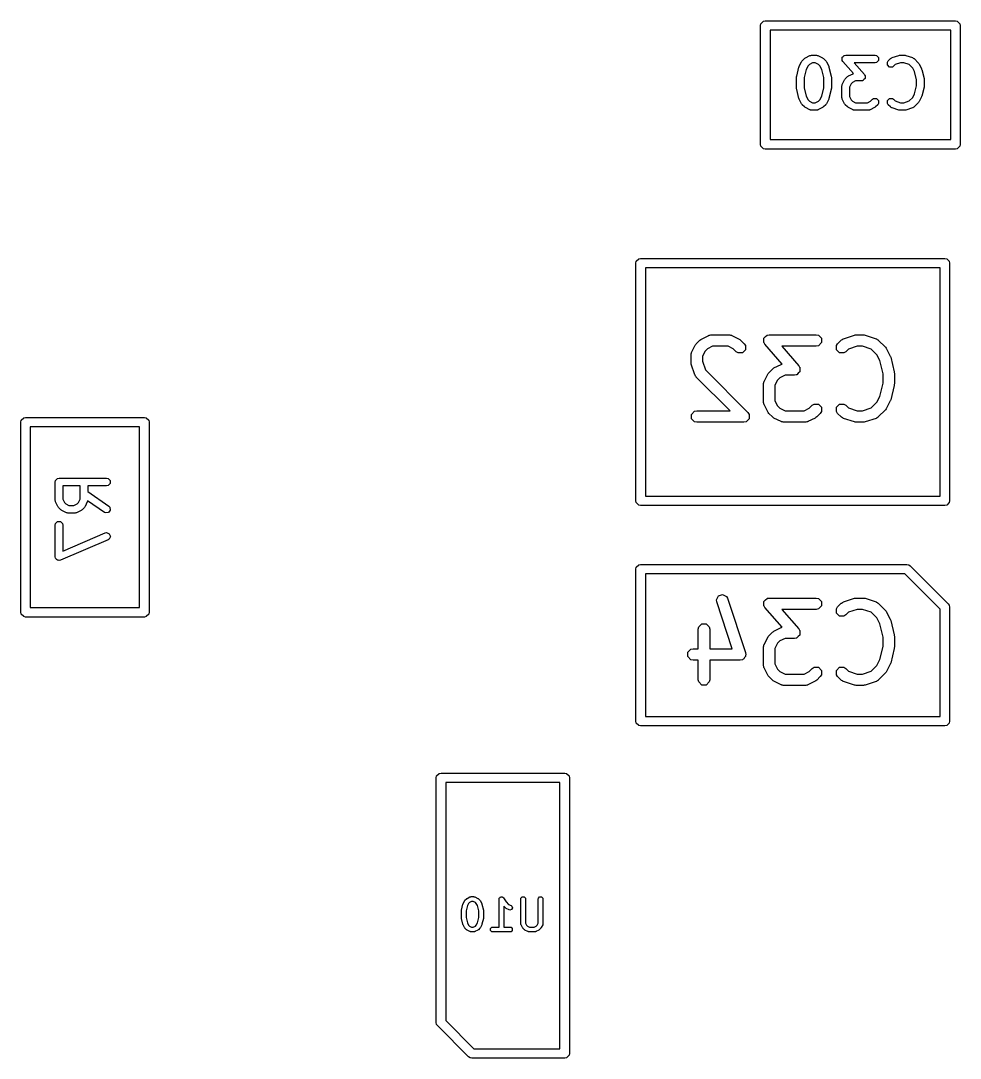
# Model space of a CAD drawing. Header units: inches. Extents: x -0.1 to 2.99, y 0.2 to 2.25.
# Drawn here: x 1.5834 to 1.9723, y 0.7289 to 1.1586 of the extents above; entities that cross this region are included whole.
import ezdxf

# ---------------------------------------------------------------- set-up
doc = ezdxf.new("R2010")
doc.units = ezdxf.units.IN
doc.header["$MEASUREMENT"] = 0
doc.layers.add('BLACK', color=250, linetype='CONTINUOUS')

msp = doc.modelspace()

# ---------------------------------------------------------------- linework, layer by layer
at = {"layer": 'BLACK', "linetype": 'CONTINUOUS'}
for p, q in [((1.88966, 1.15661), (1.88981, 1.15736)), ((1.88966, 1.10739), (1.88966, 1.15661)), ((1.88981, 1.15736), (1.89088, 1.15842)), ((1.89088, 1.15842), (1.89163, 1.15857)), ((1.89163, 1.15857), (1.97037, 1.15857)), ((1.97037, 1.15857), (1.97112, 1.15842)), ((1.97112, 1.15842), (1.97219, 1.15736)), ((1.97219, 1.15736), (1.97234, 1.15661)), ((1.97234, 1.15661), (1.97234, 1.10739)), ((1.8936, 1.15464), (1.8936, 1.10936)), ((1.9684, 1.15464), (1.8936, 1.15464)), ((1.9684, 1.10936), (1.9684, 1.15464)), ((1.90692, 1.14198), (1.90786, 1.14292)), ((1.90786, 1.14292), (1.90807, 1.14306)), ((1.90807, 1.14306), (1.90827, 1.14321)), ((1.90827, 1.14321), (1.91014, 1.14415)), ((1.91014, 1.14415), (1.91022, 1.14417)), ((1.91022, 1.14417), (1.91024, 1.1442)), ((1.91024, 1.1442), (1.91049, 1.14425)), ((1.91049, 1.14425), (1.91073, 1.14431)), ((1.91073, 1.14431), (1.91077, 1.1443)), ((1.91077, 1.1443), (1.91085, 1.14432)), ((1.91085, 1.14432), (1.91272, 1.14432)), ((1.91272, 1.14432), (1.9128, 1.1443)), ((1.9128, 1.1443), (1.91283, 1.14431)), ((1.91283, 1.14431), (1.91308, 1.14425)), ((1.91308, 1.14425), (1.91332, 1.1442)), ((1.91332, 1.1442), (1.91335, 1.14417)), ((1.91335, 1.14417), (1.91343, 1.14415)), ((1.91343, 1.14415), (1.9153, 1.14321)), ((1.9153, 1.14321), (1.9155, 1.14306)), ((1.9155, 1.14306), (1.91571, 1.14292)), ((1.91571, 1.14292), (1.91665, 1.14198)), ((1.92345, 1.14334), (1.92349, 1.14338)), ((1.92345, 1.14279), (1.92345, 1.14334)), ((1.92349, 1.14338), (1.9235, 1.14344)), ((1.9235, 1.14344), (1.92391, 1.14381)), ((1.92391, 1.14381), (1.9243, 1.1442)), ((1.9243, 1.1442), (1.92438, 1.14421)), ((1.92438, 1.14421), (1.9244, 1.14423)), ((1.9244, 1.14423), (1.92447, 1.14423)), ((1.92447, 1.14423), (1.92491, 1.14432)), ((1.92491, 1.14432), (1.93709, 1.14432)), ((1.93709, 1.14432), (1.9377, 1.1442)), ((1.9377, 1.1442), (1.93855, 1.14334)), ((1.93855, 1.14334), (1.93855, 1.14214)), ((1.94254, 1.14198), (1.94348, 1.14292)), ((1.94348, 1.14292), (1.94354, 1.14296)), ((1.94354, 1.14296), (1.94356, 1.14299)), ((1.94356, 1.14299), (1.94378, 1.14312)), ((1.94378, 1.14312), (1.94399, 1.14326)), ((1.94399, 1.14326), (1.94403, 1.14326)), ((1.94403, 1.14326), (1.94409, 1.1433)), ((1.94409, 1.1433), (1.94691, 1.14424)), ((1.94691, 1.14424), (1.94716, 1.14427)), ((1.94716, 1.14427), (1.9474, 1.14432)), ((1.9474, 1.14432), (1.94928, 1.14432)), ((1.94928, 1.14432), (1.94953, 1.14427)), ((1.94953, 1.14427), (1.94978, 1.14424)), ((1.94978, 1.14424), (1.95259, 1.1433)), ((1.95259, 1.1433), (1.95266, 1.14326)), ((1.95266, 1.14326), (1.95269, 1.14326)), ((1.95269, 1.14326), (1.9529, 1.14312)), ((1.9529, 1.14312), (1.95312, 1.14299)), ((1.95312, 1.14299), (1.95314, 1.14296)), ((1.95314, 1.14296), (1.9532, 1.14292)), ((1.9532, 1.14292), (1.95508, 1.14104)), ((1.90463, 1.13563), (1.90557, 1.13937)), ((1.90557, 1.13937), (1.90564, 1.13953)), ((1.90564, 1.13953), (1.90569, 1.1397)), ((1.90569, 1.1397), (1.90663, 1.14157)), ((1.90663, 1.14157), (1.90678, 1.14177)), ((1.90678, 1.14177), (1.90692, 1.14198)), ((1.90933, 1.13993), (1.90858, 1.13844)), ((1.9099, 1.14051), (1.90933, 1.13993)), ((1.91122, 1.14117), (1.9099, 1.14051)), ((1.91235, 1.14117), (1.91122, 1.14117)), ((1.91366, 1.14051), (1.91235, 1.14117)), ((1.91424, 1.13993), (1.91366, 1.14051)), ((1.91498, 1.13844), (1.91424, 1.13993)), ((1.91665, 1.14198), (1.91679, 1.14177)), ((1.91679, 1.14177), (1.91694, 1.14157)), ((1.91694, 1.14157), (1.91788, 1.1397)), ((1.91788, 1.1397), (1.91792, 1.13953)), ((1.91792, 1.13953), (1.918, 1.13937)), ((1.918, 1.13937), (1.91894, 1.13563)), ((1.92342, 1.14224), (1.92345, 1.14279)), ((1.92345, 1.14217), (1.92342, 1.14224)), ((1.92345, 1.14214), (1.92345, 1.14217)), ((1.9235, 1.14209), (1.92345, 1.14214)), ((1.92372, 1.14171), (1.9235, 1.14209)), ((1.9281, 1.13671), (1.92372, 1.14171)), ((1.93709, 1.14117), (1.92838, 1.14117)), ((1.92838, 1.14117), (1.93265, 1.13628)), ((1.9377, 1.14129), (1.93709, 1.14117)), ((1.93855, 1.14214), (1.9377, 1.14129)), ((1.9422, 1.14147), (1.94254, 1.14198)), ((1.9422, 1.14026), (1.9422, 1.14147)), ((1.94305, 1.13941), (1.9422, 1.14026)), ((1.94426, 1.13941), (1.94305, 1.13941)), ((1.94477, 1.13975), (1.94426, 1.13941)), ((1.94544, 1.14043), (1.94477, 1.13975)), ((1.94766, 1.14117), (1.94544, 1.14043)), ((1.94902, 1.14117), (1.94766, 1.14117)), ((1.95124, 1.14043), (1.94902, 1.14117)), ((1.95267, 1.139), (1.95124, 1.14043)), ((1.95342, 1.13751), (1.95267, 1.139)), ((1.95508, 1.14104), (1.95522, 1.14083)), ((1.95522, 1.14083), (1.95537, 1.14063)), ((1.95537, 1.14063), (1.95631, 1.13876)), ((1.95631, 1.13876), (1.95636, 1.13859)), ((1.95636, 1.13859), (1.95643, 1.13844)), ((1.90458, 1.13524), (1.90462, 1.13543)), ((1.90458, 1.13056), (1.90458, 1.13524)), ((1.90462, 1.13543), (1.90463, 1.13563)), ((1.90858, 1.13844), (1.90773, 1.13505)), ((1.90773, 1.13505), (1.90773, 1.13075)), ((1.91583, 1.13505), (1.91498, 1.13844)), ((1.91583, 1.13075), (1.91583, 1.13505)), ((1.91894, 1.13563), (1.91895, 1.13543)), ((1.91895, 1.13543), (1.91898, 1.13524)), ((1.91898, 1.13524), (1.91898, 1.13056)), ((1.92444, 1.13407), (1.92459, 1.13427)), ((1.92459, 1.13427), (1.92473, 1.13448)), ((1.92473, 1.13448), (1.92567, 1.13542)), ((1.92567, 1.13542), (1.92588, 1.13556)), ((1.92588, 1.13556), (1.92608, 1.13571)), ((1.92608, 1.13571), (1.92795, 1.13665)), ((1.92795, 1.13665), (1.92803, 1.13667)), ((1.92803, 1.13667), (1.92805, 1.1367)), ((1.92805, 1.1367), (1.9281, 1.13671)), ((1.93288, 1.13454), (1.93246, 1.13418)), ((1.93265, 1.13628), (1.93288, 1.13589)), ((1.93288, 1.13589), (1.93292, 1.13585)), ((1.93292, 1.13464), (1.93288, 1.1346)), ((1.93288, 1.1346), (1.93288, 1.13454)), ((1.93292, 1.13585), (1.93292, 1.13581)), ((1.93292, 1.13581), (1.93296, 1.13575)), ((1.93296, 1.13575), (1.93292, 1.13519)), ((1.93292, 1.13519), (1.93292, 1.13464)), ((1.95427, 1.13411), (1.95342, 1.13751)), ((1.95643, 1.13844), (1.95737, 1.13469)), ((1.95737, 1.13469), (1.95738, 1.13449)), ((1.95738, 1.13449), (1.95742, 1.13431)), ((1.95742, 1.13431), (1.95742, 1.13149)), ((1.90462, 1.13037), (1.90458, 1.13056)), ((1.90463, 1.13017), (1.90462, 1.13037)), ((1.90557, 1.12642), (1.90463, 1.13017)), ((1.90773, 1.13075), (1.90858, 1.12736)), ((1.91498, 1.12736), (1.91583, 1.13075)), ((1.91894, 1.13017), (1.918, 1.12642)), ((1.91895, 1.13037), (1.91894, 1.13017)), ((1.91898, 1.13056), (1.91895, 1.13037)), ((1.92333, 1.13149), (1.92335, 1.13157)), ((1.92333, 1.12681), (1.92333, 1.13149)), ((1.92334, 1.13161), (1.9234, 1.13185)), ((1.92335, 1.13157), (1.92334, 1.13161)), ((1.9234, 1.13185), (1.92345, 1.1321)), ((1.92345, 1.1321), (1.92348, 1.13212)), ((1.92348, 1.13212), (1.9235, 1.1322)), ((1.9235, 1.1322), (1.92444, 1.13407)), ((1.92714, 1.13244), (1.92648, 1.13112)), ((1.92648, 1.13112), (1.92648, 1.12718)), ((1.92771, 1.13301), (1.92714, 1.13244)), ((1.92903, 1.13367), (1.92771, 1.13301)), ((1.93147, 1.13367), (1.92903, 1.13367)), ((1.93191, 1.13376), (1.93147, 1.13367)), ((1.93197, 1.13375), (1.93191, 1.13376)), ((1.932, 1.13377), (1.93197, 1.13375)), ((1.93207, 1.13379), (1.932, 1.13377)), ((1.93246, 1.13418), (1.93207, 1.13379)), ((1.95342, 1.12829), (1.95427, 1.13169)), ((1.95427, 1.13169), (1.95427, 1.13411)), ((1.95737, 1.13111), (1.95643, 1.12736)), ((1.95738, 1.1313), (1.95737, 1.13111)), ((1.95742, 1.13149), (1.95738, 1.1313)), ((1.90564, 1.12627), (1.90557, 1.12642)), ((1.90569, 1.1261), (1.90564, 1.12627)), ((1.90663, 1.12423), (1.90569, 1.1261)), ((1.90858, 1.12736), (1.90933, 1.12586)), ((1.90933, 1.12586), (1.9099, 1.12529)), ((1.91366, 1.12529), (1.91424, 1.12586)), ((1.91424, 1.12586), (1.91498, 1.12736)), ((1.91788, 1.1261), (1.91694, 1.12423)), ((1.91792, 1.12627), (1.91788, 1.1261)), ((1.918, 1.12642), (1.91792, 1.12627)), ((1.92335, 1.12673), (1.92333, 1.12681)), ((1.92334, 1.1267), (1.92335, 1.12673)), ((1.9234, 1.12645), (1.92334, 1.1267)), ((1.92345, 1.1262), (1.9234, 1.12645)), ((1.92348, 1.12618), (1.92345, 1.1262)), ((1.9235, 1.1261), (1.92348, 1.12618)), ((1.92444, 1.12423), (1.9235, 1.1261)), ((1.92648, 1.12718), (1.92714, 1.12586)), ((1.92714, 1.12586), (1.92771, 1.12529)), ((1.93522, 1.12529), (1.93598, 1.12605)), ((1.93598, 1.12605), (1.93649, 1.12639)), ((1.93649, 1.12639), (1.9377, 1.12639)), ((1.9377, 1.12639), (1.93855, 1.12553)), ((1.9422, 1.12553), (1.94305, 1.12639)), ((1.94305, 1.12639), (1.94426, 1.12639)), ((1.94426, 1.12639), (1.94477, 1.12605)), ((1.94477, 1.12605), (1.94544, 1.12537)), ((1.95124, 1.12537), (1.95267, 1.1268)), ((1.95267, 1.1268), (1.95342, 1.12829)), ((1.95631, 1.12704), (1.95537, 1.12516)), ((1.95636, 1.12721), (1.95631, 1.12704)), ((1.95643, 1.12736), (1.95636, 1.12721)), ((1.90678, 1.12403), (1.90663, 1.12423)), ((1.90692, 1.12382), (1.90678, 1.12403)), ((1.90786, 1.12288), (1.90692, 1.12382)), ((1.90807, 1.12274), (1.90786, 1.12288)), ((1.90827, 1.12259), (1.90807, 1.12274)), ((1.91014, 1.12165), (1.90827, 1.12259)), ((1.9099, 1.12529), (1.91122, 1.12463)), ((1.91022, 1.12163), (1.91014, 1.12165)), ((1.91024, 1.1216), (1.91022, 1.12163)), ((1.91049, 1.12155), (1.91024, 1.1216)), ((1.91073, 1.12149), (1.91049, 1.12155)), ((1.91077, 1.1215), (1.91073, 1.12149)), ((1.91085, 1.12148), (1.91077, 1.1215)), ((1.91272, 1.12148), (1.91085, 1.12148)), ((1.91122, 1.12463), (1.91235, 1.12463)), ((1.91235, 1.12463), (1.91366, 1.12529)), ((1.9128, 1.1215), (1.91272, 1.12148)), ((1.91283, 1.12149), (1.9128, 1.1215)), ((1.91308, 1.12155), (1.91283, 1.12149)), ((1.91332, 1.1216), (1.91308, 1.12155)), ((1.91335, 1.12163), (1.91332, 1.1216)), ((1.91343, 1.12165), (1.91335, 1.12163)), ((1.9153, 1.12259), (1.91343, 1.12165)), ((1.9155, 1.12274), (1.9153, 1.12259)), ((1.91571, 1.12288), (1.9155, 1.12274)), ((1.91665, 1.12382), (1.91571, 1.12288)), ((1.91679, 1.12403), (1.91665, 1.12382)), ((1.91694, 1.12423), (1.91679, 1.12403)), ((1.92459, 1.12403), (1.92444, 1.12423)), ((1.92473, 1.12382), (1.92459, 1.12403)), ((1.92567, 1.12288), (1.92473, 1.12382)), ((1.92588, 1.12274), (1.92567, 1.12288)), ((1.92608, 1.12259), (1.92588, 1.12274)), ((1.92795, 1.12165), (1.92608, 1.12259)), ((1.92771, 1.12529), (1.92903, 1.12463)), ((1.92803, 1.12163), (1.92795, 1.12165)), ((1.92805, 1.1216), (1.92803, 1.12163)), ((1.9283, 1.12155), (1.92805, 1.1216)), ((1.92854, 1.12149), (1.9283, 1.12155)), ((1.92858, 1.1215), (1.92854, 1.12149)), ((1.92866, 1.12148), (1.92858, 1.1215)), ((1.93428, 1.12148), (1.92866, 1.12148)), ((1.92903, 1.12463), (1.93391, 1.12463)), ((1.93391, 1.12463), (1.93522, 1.12529)), ((1.93436, 1.1215), (1.93428, 1.12148)), ((1.93439, 1.12149), (1.93436, 1.1215)), ((1.93464, 1.12155), (1.93439, 1.12149)), ((1.93488, 1.1216), (1.93464, 1.12155)), ((1.93491, 1.12163), (1.93488, 1.1216)), ((1.93499, 1.12165), (1.93491, 1.12163)), ((1.93686, 1.12259), (1.93499, 1.12165)), ((1.93706, 1.12274), (1.93686, 1.12259)), ((1.93727, 1.12288), (1.93706, 1.12274)), ((1.93821, 1.12382), (1.93727, 1.12288)), ((1.93855, 1.12433), (1.93821, 1.12382)), ((1.93855, 1.12553), (1.93855, 1.12433)), ((1.9422, 1.12433), (1.9422, 1.12553)), ((1.94254, 1.12382), (1.9422, 1.12433)), ((1.94348, 1.12288), (1.94254, 1.12382)), ((1.94354, 1.12284), (1.94348, 1.12288)), ((1.94356, 1.1228), (1.94354, 1.12284)), ((1.94378, 1.12268), (1.94356, 1.1228)), ((1.94399, 1.12254), (1.94378, 1.12268)), ((1.94403, 1.12254), (1.94399, 1.12254)), ((1.94409, 1.1225), (1.94403, 1.12254)), ((1.94691, 1.12156), (1.94409, 1.1225)), ((1.94544, 1.12537), (1.94766, 1.12463)), ((1.94716, 1.12153), (1.94691, 1.12156)), ((1.9474, 1.12148), (1.94716, 1.12153)), ((1.94928, 1.12148), (1.9474, 1.12148)), ((1.94766, 1.12463), (1.94902, 1.12463)), ((1.94902, 1.12463), (1.95124, 1.12537)), ((1.94953, 1.12153), (1.94928, 1.12148)), ((1.94978, 1.12156), (1.94953, 1.12153)), ((1.95259, 1.1225), (1.94978, 1.12156)), ((1.95266, 1.12254), (1.95259, 1.1225)), ((1.95269, 1.12254), (1.95266, 1.12254)), ((1.9529, 1.12268), (1.95269, 1.12254)), ((1.95312, 1.1228), (1.9529, 1.12268)), ((1.95314, 1.12284), (1.95312, 1.1228)), ((1.9532, 1.12288), (1.95314, 1.12284)), ((1.95508, 1.12476), (1.9532, 1.12288)), ((1.95522, 1.12497), (1.95508, 1.12476)), ((1.95537, 1.12516), (1.95522, 1.12497)), ((1.8936, 1.10936), (1.9684, 1.10936)), ((1.88981, 1.10664), (1.88966, 1.10739)), ((1.89088, 1.10558), (1.88981, 1.10664)), ((1.89163, 1.10543), (1.89088, 1.10558)), ((1.97037, 1.10543), (1.89163, 1.10543)), ((1.97112, 1.10558), (1.97037, 1.10543)), ((1.97219, 1.10664), (1.97112, 1.10558)), ((1.97234, 1.10739), (1.97219, 1.10664)), ((1.83804, 1.05821), (1.83819, 1.05897)), ((1.83804, 0.95979), (1.83804, 1.05821)), ((1.83819, 1.05897), (1.83925, 1.06003)), ((1.83925, 1.06003), (1.84001, 1.06018)), ((1.84001, 1.06018), (1.96599, 1.06018)), ((1.96599, 1.06018), (1.96675, 1.06003)), ((1.96675, 1.06003), (1.96781, 1.05897)), ((1.96781, 1.05897), (1.96796, 1.05821)), ((1.96796, 1.05821), (1.96796, 0.95979)), ((1.84198, 1.05624), (1.84198, 0.96176)), ((1.96402, 1.05624), (1.84198, 1.05624)), ((1.96402, 0.96176), (1.96402, 1.05624)), ((1.8652, 1.02678), (1.8682, 1.02828)), ((1.8682, 1.02828), (1.86831, 1.02832)), ((1.86831, 1.02832), (1.86835, 1.02835)), ((1.86835, 1.02835), (1.86872, 1.02843)), ((1.86872, 1.02843), (1.86909, 1.02853)), ((1.86909, 1.02853), (1.86914, 1.02851)), ((1.86914, 1.02851), (1.86925, 1.02853)), ((1.86925, 1.02853), (1.87675, 1.02853)), ((1.87675, 1.02853), (1.87687, 1.02851)), ((1.87687, 1.02851), (1.87692, 1.02853)), ((1.87692, 1.02853), (1.87729, 1.02843)), ((1.87729, 1.02843), (1.87766, 1.02835)), ((1.87766, 1.02835), (1.8777, 1.02832)), ((1.8777, 1.02832), (1.87781, 1.02828)), ((1.87781, 1.02828), (1.88081, 1.02678)), ((1.89107, 1.02708), (1.89113, 1.02713)), ((1.89107, 1.02624), (1.89107, 1.02708)), ((1.89113, 1.02722), (1.89176, 1.02777)), ((1.89113, 1.02713), (1.89113, 1.02722)), ((1.89176, 1.02777), (1.89235, 1.02835)), ((1.89235, 1.02835), (1.89246, 1.02838)), ((1.89246, 1.02838), (1.89249, 1.02841)), ((1.89249, 1.02841), (1.89259, 1.0284)), ((1.89259, 1.0284), (1.89325, 1.02853)), ((1.89325, 1.02853), (1.91275, 1.02853)), ((1.91275, 1.02853), (1.91365, 1.02835)), ((1.91365, 1.02835), (1.91493, 1.02708)), ((1.91493, 1.02708), (1.91493, 1.02527)), ((1.92353, 1.02664), (1.92384, 1.02685)), ((1.92384, 1.02685), (1.9239, 1.02685)), ((1.9239, 1.02685), (1.924, 1.02691)), ((1.924, 1.02691), (1.9285, 1.02841)), ((1.9285, 1.02841), (1.92888, 1.02846)), ((1.92888, 1.02846), (1.92925, 1.02853)), ((1.92925, 1.02853), (1.93225, 1.02853)), ((1.93225, 1.02853), (1.93262, 1.02846)), ((1.93262, 1.02846), (1.93299, 1.02841)), ((1.93299, 1.02841), (1.93749, 1.02691)), ((1.93749, 1.02691), (1.9376, 1.02685)), ((1.9376, 1.02685), (1.93765, 1.02685)), ((1.93765, 1.02685), (1.93796, 1.02664)), ((1.86114, 1.02123), (1.86264, 1.02423)), ((1.86264, 1.02423), (1.86287, 1.02453)), ((1.86287, 1.02453), (1.86308, 1.02484)), ((1.86308, 1.02484), (1.86458, 1.02634)), ((1.86458, 1.02634), (1.8649, 1.02655)), ((1.8649, 1.02655), (1.8652, 1.02678)), ((1.86765, 1.02273), (1.8667, 1.02177)), ((1.86981, 1.02381), (1.86765, 1.02273)), ((1.8762, 1.02381), (1.86981, 1.02381)), ((1.87835, 1.02273), (1.8762, 1.02381)), ((1.87958, 1.0215), (1.87835, 1.02273)), ((1.88081, 1.02678), (1.88111, 1.02655)), ((1.88111, 1.02655), (1.88142, 1.02634)), ((1.88142, 1.02634), (1.88292, 1.02484)), ((1.88292, 1.02484), (1.88344, 1.02408)), ((1.88344, 1.02408), (1.88344, 1.02227)), ((1.89101, 1.02541), (1.89107, 1.02624)), ((1.89107, 1.02532), (1.89101, 1.02541)), ((1.89107, 1.02527), (1.89107, 1.02532)), ((1.89114, 1.0252), (1.89107, 1.02527)), ((1.89147, 1.02462), (1.89114, 1.0252)), ((1.89865, 1.01642), (1.89147, 1.02462)), ((1.91275, 1.02381), (1.89846, 1.02381)), ((1.89846, 1.02381), (1.90553, 1.01573)), ((1.91365, 1.02399), (1.91275, 1.02381)), ((1.91493, 1.02527), (1.91365, 1.02399)), ((1.92107, 1.02408), (1.92158, 1.02484)), ((1.92107, 1.02227), (1.92107, 1.02408)), ((1.92158, 1.02484), (1.92308, 1.02634)), ((1.92308, 1.02634), (1.92318, 1.02641)), ((1.92318, 1.02641), (1.9232, 1.02646)), ((1.9232, 1.02646), (1.92353, 1.02664)), ((1.92602, 1.02261), (1.92492, 1.0215)), ((1.92963, 1.02381), (1.92602, 1.02261)), ((1.93186, 1.02381), (1.92963, 1.02381)), ((1.93547, 1.02261), (1.93186, 1.02381)), ((1.9378, 1.02027), (1.93547, 1.02261)), ((1.93796, 1.02664), (1.93829, 1.02646)), ((1.93829, 1.02646), (1.93832, 1.02641)), ((1.93832, 1.02641), (1.93842, 1.02634)), ((1.93842, 1.02634), (1.94142, 1.02334)), ((1.94142, 1.02334), (1.94163, 1.02303)), ((1.94163, 1.02303), (1.94186, 1.02273)), ((1.94186, 1.02273), (1.94336, 1.01973)), ((1.86089, 1.02017), (1.86092, 1.02029)), ((1.86089, 1.01717), (1.86089, 1.02017)), ((1.8609, 1.02034), (1.861, 1.0207)), ((1.86092, 1.02029), (1.8609, 1.02034)), ((1.861, 1.0207), (1.86107, 1.02108)), ((1.86107, 1.02108), (1.86111, 1.02111)), ((1.86111, 1.02111), (1.86114, 1.02123)), ((1.8667, 1.02177), (1.86562, 1.01961)), ((1.86562, 1.01961), (1.86562, 1.01756)), ((1.88035, 1.02099), (1.87958, 1.0215)), ((1.88216, 1.02099), (1.88035, 1.02099)), ((1.88344, 1.02227), (1.88216, 1.02099)), ((1.92234, 1.02099), (1.92107, 1.02227)), ((1.92415, 1.02099), (1.92234, 1.02099)), ((1.92492, 1.0215), (1.92415, 1.02099)), ((1.93902, 1.01785), (1.9378, 1.02027)), ((1.94336, 1.01973), (1.94343, 1.01948)), ((1.94343, 1.01948), (1.94354, 1.01924)), ((1.94354, 1.01924), (1.94504, 1.01325)), ((1.86097, 1.0168), (1.86089, 1.01717)), ((1.86101, 1.01643), (1.86097, 1.0168)), ((1.86251, 1.01193), (1.86101, 1.01643)), ((1.86562, 1.01756), (1.86682, 1.01395)), ((1.86682, 1.01395), (1.88442, 0.99635)), ((1.89308, 1.01284), (1.89458, 1.01434)), ((1.89458, 1.01434), (1.8949, 1.01455)), ((1.8949, 1.01455), (1.89519, 1.01479)), ((1.89519, 1.01479), (1.89819, 1.01629)), ((1.89819, 1.01629), (1.89831, 1.01632)), ((1.89831, 1.01632), (1.89835, 1.01635)), ((1.89835, 1.01635), (1.89865, 1.01642)), ((1.90553, 1.01573), (1.90586, 1.01515)), ((1.90586, 1.01515), (1.90593, 1.01508)), ((1.90593, 1.01508), (1.90593, 1.01503)), ((1.90593, 1.01503), (1.90599, 1.01493)), ((1.90599, 1.01493), (1.90593, 1.0141)), ((1.90593, 1.0141), (1.90593, 1.01327)), ((1.94038, 1.01238), (1.93902, 1.01785)), ((1.86257, 1.01182), (1.86251, 1.01193)), ((1.86257, 1.01177), (1.86257, 1.01182)), ((1.86278, 1.01145), (1.86257, 1.01177)), ((1.86297, 1.01113), (1.86278, 1.01145)), ((1.86302, 1.0111), (1.86297, 1.01113)), ((1.86308, 1.011), (1.86302, 1.0111)), ((1.87705, 0.99704), (1.86308, 1.011)), ((1.89114, 1.00923), (1.89264, 1.01223)), ((1.89264, 1.01223), (1.89287, 1.01253)), ((1.89287, 1.01253), (1.89308, 1.01284)), ((1.89669, 1.00977), (1.89561, 1.00762)), ((1.89765, 1.01073), (1.89669, 1.00977)), ((1.89981, 1.01181), (1.89765, 1.01073)), ((1.90375, 1.01181), (1.89981, 1.01181)), ((1.90441, 1.01194), (1.90375, 1.01181)), ((1.90451, 1.01193), (1.90441, 1.01194)), ((1.90455, 1.01197), (1.90451, 1.01193)), ((1.90465, 1.01199), (1.90455, 1.01197)), ((1.90524, 1.01258), (1.90465, 1.01199)), ((1.90587, 1.01313), (1.90524, 1.01258)), ((1.90593, 1.01327), (1.90587, 1.01321)), ((1.90587, 1.01321), (1.90587, 1.01313)), ((1.94038, 1.00846), (1.94038, 1.01238)), ((1.94504, 1.01325), (1.94505, 1.01296)), ((1.94505, 1.01296), (1.94511, 1.01267)), ((1.94511, 1.01267), (1.94511, 1.00817)), ((1.89089, 1.00834), (1.89099, 1.00871)), ((1.89091, 1.00829), (1.89089, 1.00834)), ((1.89089, 1.00817), (1.89091, 1.00829)), ((1.89089, 1.00067), (1.89089, 1.00817)), ((1.89099, 1.00871), (1.89107, 1.00908)), ((1.89107, 1.00908), (1.89111, 1.00912)), ((1.89111, 1.00912), (1.89114, 1.00923)), ((1.89561, 1.00762), (1.89561, 1.00123)), ((1.93902, 1.003), (1.94038, 1.00846)), ((1.94504, 1.0076), (1.94354, 1.0016)), ((1.94505, 1.00789), (1.94504, 1.0076)), ((1.94511, 1.00817), (1.94505, 1.00789)), ((1.89561, 1.00123), (1.89669, 0.99907)), ((1.9378, 1.00057), (1.93902, 1.003)), ((1.94336, 1.00112), (1.94186, 0.99812)), ((1.94343, 1.00137), (1.94336, 1.00112)), ((1.94354, 1.0016), (1.94343, 1.00137)), ((1.86107, 0.99558), (1.86235, 0.99686)), ((1.86235, 0.99686), (1.86325, 0.99704)), ((1.86325, 0.99704), (1.87705, 0.99704)), ((1.89091, 1.00056), (1.89089, 1.00067)), ((1.89089, 1.00051), (1.89091, 1.00056)), ((1.89099, 1.00014), (1.89089, 1.00051)), ((1.89107, 0.99977), (1.89099, 1.00014)), ((1.89111, 0.99973), (1.89107, 0.99977)), ((1.89114, 0.99962), (1.89111, 0.99973)), ((1.89264, 0.99662), (1.89114, 0.99962)), ((1.89669, 0.99907), (1.89765, 0.99812)), ((1.89765, 0.99812), (1.89981, 0.99704)), ((1.89981, 0.99704), (1.90769, 0.99704)), ((1.90769, 0.99704), (1.90985, 0.99812)), ((1.90985, 0.99812), (1.91108, 0.99934)), ((1.91108, 0.99934), (1.91184, 0.99986)), ((1.91184, 0.99986), (1.91365, 0.99986)), ((1.91365, 0.99986), (1.91493, 0.99858)), ((1.91493, 0.99677), (1.91442, 0.996)), ((1.91493, 0.99858), (1.91493, 0.99677)), ((1.92107, 0.99858), (1.92234, 0.99986)), ((1.92107, 0.99677), (1.92107, 0.99858)), ((1.92158, 0.996), (1.92107, 0.99677)), ((1.92234, 0.99986), (1.92415, 0.99986)), ((1.92415, 0.99986), (1.92492, 0.99934)), ((1.92492, 0.99934), (1.92602, 0.99824)), ((1.92602, 0.99824), (1.92963, 0.99704)), ((1.92963, 0.99704), (1.93186, 0.99704)), ((1.93186, 0.99704), (1.93547, 0.99824)), ((1.93547, 0.99824), (1.9378, 1.00057)), ((1.94142, 0.9975), (1.93842, 0.9945)), ((1.94163, 0.99782), (1.94142, 0.9975)), ((1.94186, 0.99812), (1.94163, 0.99782)), ((1.58343, 0.99237), (1.58358, 0.99312)), ((1.58358, 0.99312), (1.58464, 0.99419)), ((1.58464, 0.99419), (1.58539, 0.99434)), ((1.58539, 0.99434), (1.63461, 0.99434)), ((1.63461, 0.99434), (1.63536, 0.99419)), ((1.63536, 0.99419), (1.63642, 0.99312)), ((1.63642, 0.99312), (1.63657, 0.99237)), ((1.86107, 0.99377), (1.86107, 0.99558)), ((1.86235, 0.99249), (1.86107, 0.99377)), ((1.86325, 0.99231), (1.86235, 0.99249)), ((1.88366, 0.99249), (1.88275, 0.99231)), ((1.88493, 0.99377), (1.88366, 0.99249)), ((1.88442, 0.99635), (1.88493, 0.99558)), ((1.88493, 0.99558), (1.88493, 0.99377)), ((1.89287, 0.99632), (1.89264, 0.99662)), ((1.89308, 0.996), (1.89287, 0.99632)), ((1.89458, 0.9945), (1.89308, 0.996)), ((1.8949, 0.99429), (1.89458, 0.9945)), ((1.89519, 0.99406), (1.8949, 0.99429)), ((1.89819, 0.99256), (1.89519, 0.99406)), ((1.89831, 0.99253), (1.89819, 0.99256)), ((1.89835, 0.99249), (1.89831, 0.99253)), ((1.89872, 0.99242), (1.89835, 0.99249)), ((1.90915, 0.99249), (1.90878, 0.99242)), ((1.90919, 0.99253), (1.90915, 0.99249)), ((1.90931, 0.99256), (1.90919, 0.99253)), ((1.91231, 0.99406), (1.90931, 0.99256)), ((1.9126, 0.99429), (1.91231, 0.99406)), ((1.91292, 0.9945), (1.9126, 0.99429)), ((1.91442, 0.996), (1.91292, 0.9945)), ((1.92308, 0.9945), (1.92158, 0.996)), ((1.92318, 0.99444), (1.92308, 0.9945)), ((1.9232, 0.99439), (1.92318, 0.99444)), ((1.92353, 0.9942), (1.9232, 0.99439)), ((1.92384, 0.99399), (1.92353, 0.9942)), ((1.9239, 0.99399), (1.92384, 0.99399)), ((1.924, 0.99393), (1.9239, 0.99399)), ((1.9285, 0.99243), (1.924, 0.99393)), ((1.93749, 0.99393), (1.93299, 0.99243)), ((1.9376, 0.99399), (1.93749, 0.99393)), ((1.93765, 0.99399), (1.9376, 0.99399)), ((1.93796, 0.9942), (1.93765, 0.99399)), ((1.93829, 0.99439), (1.93796, 0.9942)), ((1.93832, 0.99444), (1.93829, 0.99439)), ((1.93842, 0.9945), (1.93832, 0.99444)), ((1.58343, 0.91363), (1.58343, 0.99237)), ((1.58736, 0.9904), (1.58736, 0.9156)), ((1.63264, 0.9904), (1.58736, 0.9904)), ((1.63264, 0.9156), (1.63264, 0.9904)), ((1.63657, 0.99237), (1.63657, 0.91363)), ((1.88275, 0.99231), (1.86325, 0.99231)), ((1.89908, 0.99232), (1.89872, 0.99242)), ((1.89913, 0.99234), (1.89908, 0.99232)), ((1.89925, 0.99231), (1.89913, 0.99234)), ((1.90825, 0.99231), (1.89925, 0.99231)), ((1.90837, 0.99234), (1.90825, 0.99231)), ((1.90842, 0.99232), (1.90837, 0.99234)), ((1.90878, 0.99242), (1.90842, 0.99232)), ((1.92888, 0.99239), (1.9285, 0.99243)), ((1.92925, 0.99231), (1.92888, 0.99239)), ((1.93225, 0.99231), (1.92925, 0.99231)), ((1.93262, 0.99239), (1.93225, 0.99231)), ((1.93299, 0.99243), (1.93262, 0.99239)), ((1.59768, 0.96753), (1.5978, 0.96813)), ((1.59768, 0.96003), (1.59768, 0.96753)), ((1.5978, 0.96813), (1.59866, 0.96898)), ((1.59866, 0.96898), (1.59926, 0.9691)), ((1.59926, 0.9691), (1.61894, 0.9691)), ((1.61894, 0.9691), (1.61955, 0.96898)), ((1.61955, 0.96898), (1.6204, 0.96813)), ((1.6204, 0.96693), (1.61955, 0.96607)), ((1.6204, 0.96813), (1.6204, 0.96693)), ((1.60799, 0.96595), (1.60083, 0.96595)), ((1.60083, 0.96595), (1.60083, 0.9604)), ((1.60799, 0.9604), (1.60799, 0.96595)), ((1.61894, 0.96595), (1.61114, 0.96595)), ((1.61114, 0.96595), (1.61114, 0.96366)), ((1.61114, 0.96366), (1.61985, 0.95757)), ((1.61955, 0.96607), (1.61894, 0.96595)), ((1.5977, 0.95995), (1.59768, 0.96003)), ((1.59769, 0.95992), (1.5977, 0.95995)), ((1.59775, 0.95968), (1.59769, 0.95992)), ((1.5978, 0.95943), (1.59775, 0.95968)), ((1.59783, 0.9594), (1.5978, 0.95943)), ((1.59785, 0.95933), (1.59783, 0.9594)), ((1.59879, 0.95745), (1.59785, 0.95933)), ((1.60083, 0.9604), (1.60149, 0.95909)), ((1.60149, 0.95909), (1.60207, 0.95851)), ((1.60207, 0.95851), (1.60338, 0.95786)), ((1.60545, 0.95786), (1.60676, 0.95851)), ((1.60676, 0.95851), (1.60734, 0.95909)), ((1.60734, 0.95909), (1.60799, 0.9604)), ((1.61098, 0.95933), (1.61004, 0.95745)), ((1.611, 0.9594), (1.61098, 0.95933)), ((1.61102, 0.95943), (1.611, 0.9594)), ((1.61107, 0.95968), (1.61102, 0.95943)), ((1.61112, 0.95984), (1.61107, 0.95968)), ((1.61804, 0.95499), (1.61112, 0.95984)), ((1.83819, 0.95903), (1.83804, 0.95979)), ((1.83925, 0.95797), (1.83819, 0.95903)), ((1.84198, 0.96176), (1.96402, 0.96176)), ((1.96781, 0.95903), (1.96675, 0.95797)), ((1.96796, 0.95979), (1.96781, 0.95903)), ((1.59894, 0.95725), (1.59879, 0.95745)), ((1.59908, 0.95704), (1.59894, 0.95725)), ((1.60002, 0.9561), (1.59908, 0.95704)), ((1.60023, 0.95596), (1.60002, 0.9561)), ((1.60043, 0.95581), (1.60023, 0.95596)), ((1.6023, 0.95487), (1.60043, 0.95581)), ((1.60238, 0.95485), (1.6023, 0.95487)), ((1.6024, 0.95483), (1.60238, 0.95485)), ((1.60265, 0.95478), (1.6024, 0.95483)), ((1.6029, 0.95471), (1.60265, 0.95478)), ((1.60293, 0.95472), (1.6029, 0.95471)), ((1.60301, 0.95471), (1.60293, 0.95472)), ((1.60582, 0.95471), (1.60301, 0.95471)), ((1.60338, 0.95786), (1.60545, 0.95786)), ((1.6059, 0.95472), (1.60582, 0.95471)), ((1.60593, 0.95471), (1.6059, 0.95472)), ((1.60617, 0.95478), (1.60593, 0.95471)), ((1.60642, 0.95483), (1.60617, 0.95478)), ((1.60645, 0.95485), (1.60642, 0.95483)), ((1.60652, 0.95487), (1.60645, 0.95485)), ((1.6084, 0.95581), (1.60652, 0.95487)), ((1.6086, 0.95596), (1.6084, 0.95581)), ((1.60881, 0.9561), (1.6086, 0.95596)), ((1.60975, 0.95704), (1.60881, 0.9561)), ((1.60989, 0.95725), (1.60975, 0.95704)), ((1.61004, 0.95745), (1.60989, 0.95725)), ((1.6186, 0.95474), (1.61804, 0.95499)), ((1.61979, 0.95495), (1.6186, 0.95474)), ((1.62048, 0.95594), (1.61979, 0.95495)), ((1.61985, 0.95757), (1.62027, 0.95713)), ((1.62027, 0.95713), (1.62048, 0.95594)), ((1.84001, 0.95782), (1.83925, 0.95797)), ((1.96599, 0.95782), (1.84001, 0.95782)), ((1.96675, 0.95797), (1.96599, 0.95782)), ((1.59768, 0.94972), (1.5978, 0.95032)), ((1.59768, 0.9366), (1.59768, 0.94972)), ((1.5978, 0.95032), (1.59866, 0.95117)), ((1.59866, 0.95117), (1.59986, 0.95117)), ((1.59986, 0.95117), (1.60071, 0.95032)), ((1.60071, 0.95032), (1.60083, 0.94972)), ((1.60083, 0.94972), (1.60083, 0.93898)), ((1.60083, 0.93898), (1.61832, 0.94648)), ((1.61832, 0.94648), (1.61892, 0.94661)), ((1.61892, 0.94661), (1.62004, 0.94616)), ((1.62004, 0.94616), (1.62052, 0.94505)), ((1.61956, 0.94358), (1.59988, 0.93515)), ((1.62007, 0.94393), (1.61956, 0.94358)), ((1.62052, 0.94505), (1.62007, 0.94393)), ((1.59769, 0.93658), (1.59768, 0.9366)), ((1.59769, 0.93656), (1.59768, 0.93658)), ((1.59768, 0.93658), (1.59769, 0.93658)), ((1.5978, 0.93599), (1.59769, 0.93656)), ((1.59803, 0.93577), (1.5978, 0.93599)), ((1.59816, 0.93547), (1.59803, 0.93577)), ((1.59844, 0.93536), (1.59816, 0.93547)), ((1.59866, 0.93514), (1.59844, 0.93536)), ((1.59898, 0.93514), (1.59866, 0.93514)), ((1.59928, 0.93502), (1.59898, 0.93514)), ((1.59984, 0.93514), (1.59928, 0.93502)), ((1.59986, 0.93514), (1.59984, 0.93514)), ((1.59987, 0.93515), (1.59986, 0.93514)), ((1.59988, 0.93515), (1.59987, 0.93515)), ((1.83819, 0.93225), (1.83925, 0.93331)), ((1.83925, 0.93331), (1.84001, 0.93346)), ((1.84001, 0.93346), (1.95024, 0.93346)), ((1.95024, 0.93346), (1.951, 0.93331)), ((1.951, 0.93331), (1.95164, 0.93289)), ((1.95164, 0.93289), (1.96738, 0.91714)), ((1.83804, 0.9315), (1.83819, 0.93225)), ((1.83804, 0.8685), (1.83804, 0.9315)), ((1.84198, 0.92953), (1.84198, 0.87047)), ((1.94943, 0.92953), (1.84198, 0.92953)), ((1.96402, 0.91493), (1.94943, 0.92953)), ((1.8714, 0.91884), (1.87221, 0.92046)), ((1.87221, 0.92046), (1.87392, 0.92103)), ((1.87392, 0.92103), (1.87554, 0.92022)), ((1.87554, 0.92022), (1.87599, 0.91942)), ((1.87599, 0.91942), (1.88349, 0.89692)), ((1.89246, 0.91938), (1.89249, 0.91941)), ((1.89249, 0.91941), (1.89259, 0.9194)), ((1.89259, 0.9194), (1.89325, 0.91953)), ((1.89325, 0.91953), (1.91275, 0.91953)), ((1.91275, 0.91953), (1.91365, 0.91935)), ((1.924, 0.91791), (1.9285, 0.91941)), ((1.9285, 0.91941), (1.92888, 0.91946)), ((1.92888, 0.91946), (1.92925, 0.91953)), ((1.92925, 0.91953), (1.93225, 0.91953)), ((1.93225, 0.91953), (1.93262, 0.91946)), ((1.93262, 0.91946), (1.93299, 0.91941)), ((1.93299, 0.91941), (1.93749, 0.91791)), ((1.58736, 0.9156), (1.63264, 0.9156)), ((1.87151, 0.91792), (1.8714, 0.91884)), ((1.87798, 0.89854), (1.87151, 0.91792)), ((1.89101, 0.91641), (1.89107, 0.91724)), ((1.89107, 0.91632), (1.89101, 0.91641)), ((1.89107, 0.91808), (1.89113, 0.91813)), ((1.89107, 0.91724), (1.89107, 0.91808)), ((1.89107, 0.91627), (1.89107, 0.91632)), ((1.89114, 0.9162), (1.89107, 0.91627)), ((1.89113, 0.91822), (1.89176, 0.91877)), ((1.89113, 0.91813), (1.89113, 0.91822)), ((1.89147, 0.91562), (1.89114, 0.9162)), ((1.89865, 0.90742), (1.89147, 0.91562)), ((1.89176, 0.91877), (1.89235, 0.91935)), ((1.89235, 0.91935), (1.89246, 0.91938)), ((1.91365, 0.91935), (1.91493, 0.91808)), ((1.91493, 0.91627), (1.91365, 0.91499)), ((1.91493, 0.91808), (1.91493, 0.91627)), ((1.92107, 0.91508), (1.92158, 0.91584)), ((1.92158, 0.91584), (1.92308, 0.91734)), ((1.92308, 0.91734), (1.92318, 0.91741)), ((1.92318, 0.91741), (1.9232, 0.91746)), ((1.9232, 0.91746), (1.92353, 0.91764)), ((1.92353, 0.91764), (1.92384, 0.91785)), ((1.92384, 0.91785), (1.9239, 0.91785)), ((1.9239, 0.91785), (1.924, 0.91791)), ((1.93749, 0.91791), (1.9376, 0.91785)), ((1.9376, 0.91785), (1.93765, 0.91785)), ((1.93765, 0.91785), (1.93796, 0.91764)), ((1.93796, 0.91764), (1.93829, 0.91746)), ((1.93829, 0.91746), (1.93832, 0.91741)), ((1.93832, 0.91741), (1.93842, 0.91734)), ((1.93842, 0.91734), (1.94142, 0.91434)), ((1.96738, 0.91714), (1.96781, 0.9165)), ((1.96781, 0.9165), (1.96781, 0.9165)), ((1.96781, 0.9165), (1.96796, 0.91575)), ((1.96796, 0.91575), (1.96796, 0.8685)), ((1.58358, 0.91288), (1.58343, 0.91363)), ((1.58464, 0.91181), (1.58358, 0.91288)), ((1.58539, 0.91166), (1.58464, 0.91181)), ((1.63461, 0.91166), (1.58539, 0.91166)), ((1.63536, 0.91181), (1.63461, 0.91166)), ((1.63642, 0.91288), (1.63536, 0.91181)), ((1.63657, 0.91363), (1.63642, 0.91288)), ((1.91275, 0.91481), (1.89846, 0.91481)), ((1.89846, 0.91481), (1.90553, 0.90673)), ((1.91365, 0.91499), (1.91275, 0.91481)), ((1.92107, 0.91327), (1.92107, 0.91508)), ((1.92234, 0.91199), (1.92107, 0.91327)), ((1.92415, 0.91199), (1.92234, 0.91199)), ((1.92492, 0.9125), (1.92415, 0.91199)), ((1.92602, 0.91361), (1.92492, 0.9125)), ((1.92963, 0.91481), (1.92602, 0.91361)), ((1.93186, 0.91481), (1.92963, 0.91481)), ((1.93547, 0.91361), (1.93186, 0.91481)), ((1.9378, 0.91127), (1.93547, 0.91361)), ((1.93902, 0.90885), (1.9378, 0.91127)), ((1.94142, 0.91434), (1.94163, 0.91403)), ((1.94163, 0.91403), (1.94186, 0.91373)), ((1.94186, 0.91373), (1.94336, 0.91073)), ((1.96402, 0.87047), (1.96402, 0.91493)), ((1.86389, 0.90667), (1.86407, 0.90758)), ((1.86389, 0.89854), (1.86389, 0.90667)), ((1.86407, 0.90758), (1.86535, 0.90885)), ((1.86535, 0.90885), (1.86716, 0.90885)), ((1.86716, 0.90885), (1.86844, 0.90758)), ((1.86844, 0.90758), (1.86862, 0.90667)), ((1.86862, 0.90667), (1.86862, 0.89854)), ((1.89519, 0.90579), (1.89819, 0.90729)), ((1.89819, 0.90729), (1.89831, 0.90732)), ((1.89831, 0.90732), (1.89835, 0.90735)), ((1.89835, 0.90735), (1.89865, 0.90742)), ((1.90553, 0.90673), (1.90586, 0.90615)), ((1.94038, 0.90338), (1.93902, 0.90885)), ((1.94336, 0.91073), (1.94343, 0.91048)), ((1.94343, 0.91048), (1.94354, 0.91024)), ((1.94354, 0.91024), (1.94504, 0.90425)), ((1.89114, 0.90023), (1.89264, 0.90323)), ((1.89264, 0.90323), (1.89287, 0.90353)), ((1.89287, 0.90353), (1.89308, 0.90384)), ((1.89308, 0.90384), (1.89458, 0.90534)), ((1.89458, 0.90534), (1.8949, 0.90555)), ((1.8949, 0.90555), (1.89519, 0.90579)), ((1.89981, 0.90281), (1.89765, 0.90173)), ((1.90375, 0.90281), (1.89981, 0.90281)), ((1.90441, 0.90294), (1.90375, 0.90281)), ((1.90451, 0.90293), (1.90441, 0.90294)), ((1.90455, 0.90297), (1.90451, 0.90293)), ((1.90465, 0.90299), (1.90455, 0.90297)), ((1.90524, 0.90358), (1.90465, 0.90299)), ((1.90587, 0.90413), (1.90524, 0.90358)), ((1.90586, 0.90615), (1.90593, 0.90608)), ((1.90593, 0.90427), (1.90587, 0.90421)), ((1.90587, 0.90421), (1.90587, 0.90413)), ((1.90593, 0.90608), (1.90593, 0.90603)), ((1.90593, 0.90603), (1.90599, 0.90593)), ((1.90599, 0.90593), (1.90593, 0.9051)), ((1.90593, 0.9051), (1.90593, 0.90427)), ((1.94038, 0.89946), (1.94038, 0.90338)), ((1.94504, 0.90425), (1.94505, 0.90396)), ((1.94505, 0.90396), (1.94511, 0.90367)), ((1.94511, 0.90367), (1.94511, 0.89917)), ((1.85957, 0.89708), (1.86085, 0.89836)), ((1.86085, 0.89836), (1.86176, 0.89854)), ((1.86176, 0.89854), (1.86389, 0.89854)), ((1.86862, 0.89854), (1.87798, 0.89854)), ((1.89089, 0.89934), (1.89099, 0.89971)), ((1.89091, 0.89929), (1.89089, 0.89934)), ((1.89089, 0.89917), (1.89091, 0.89929)), ((1.89089, 0.89167), (1.89089, 0.89917)), ((1.89099, 0.89971), (1.89107, 0.90008)), ((1.89107, 0.90008), (1.89111, 0.90012)), ((1.89111, 0.90012), (1.89114, 0.90023)), ((1.89669, 0.90077), (1.89561, 0.89862)), ((1.89561, 0.89862), (1.89561, 0.89223)), ((1.89765, 0.90173), (1.89669, 0.90077)), ((1.93902, 0.894), (1.94038, 0.89946)), ((1.94504, 0.8986), (1.94354, 0.8926)), ((1.94505, 0.89889), (1.94504, 0.8986)), ((1.94511, 0.89917), (1.94505, 0.89889)), ((1.85957, 0.89527), (1.85957, 0.89708)), ((1.86085, 0.89399), (1.85957, 0.89527)), ((1.86176, 0.89381), (1.86085, 0.89399)), ((1.86389, 0.89381), (1.86176, 0.89381)), ((1.86389, 0.88567), (1.86389, 0.89381)), ((1.88125, 0.89381), (1.86862, 0.89381)), ((1.86862, 0.89381), (1.86862, 0.88567)), ((1.88216, 0.89399), (1.88125, 0.89381)), ((1.88243, 0.89427), (1.88216, 0.89399)), ((1.8828, 0.89439), (1.88243, 0.89427)), ((1.88305, 0.89488), (1.8828, 0.89439)), ((1.88344, 0.89527), (1.88305, 0.89488)), ((1.88361, 0.89601), (1.88344, 0.89566)), ((1.88344, 0.89566), (1.88344, 0.89527)), ((1.88349, 0.89692), (1.88361, 0.89601)), ((1.9378, 0.89157), (1.93902, 0.894)), ((1.89091, 0.89156), (1.89089, 0.89167)), ((1.89089, 0.89151), (1.89091, 0.89156)), ((1.89099, 0.89114), (1.89089, 0.89151)), ((1.89107, 0.89077), (1.89099, 0.89114)), ((1.89111, 0.89073), (1.89107, 0.89077)), ((1.89114, 0.89062), (1.89111, 0.89073)), ((1.89264, 0.88762), (1.89114, 0.89062)), ((1.89561, 0.89223), (1.89669, 0.89007)), ((1.89669, 0.89007), (1.89765, 0.88912)), ((1.90985, 0.88912), (1.91108, 0.89034)), ((1.91108, 0.89034), (1.91184, 0.89086)), ((1.91184, 0.89086), (1.91365, 0.89086)), ((1.91365, 0.89086), (1.91493, 0.88958)), ((1.91493, 0.88958), (1.91493, 0.88777)), ((1.92107, 0.88958), (1.92234, 0.89086)), ((1.92107, 0.88777), (1.92107, 0.88958)), ((1.92234, 0.89086), (1.92415, 0.89086)), ((1.92415, 0.89086), (1.92492, 0.89034)), ((1.92492, 0.89034), (1.92602, 0.88924)), ((1.93547, 0.88924), (1.9378, 0.89157)), ((1.94336, 0.89212), (1.94186, 0.88912)), ((1.94343, 0.89237), (1.94336, 0.89212)), ((1.94354, 0.8926), (1.94343, 0.89237)), ((1.86407, 0.88477), (1.86389, 0.88567)), ((1.86862, 0.88567), (1.86844, 0.88477)), ((1.89287, 0.88732), (1.89264, 0.88762)), ((1.89308, 0.887), (1.89287, 0.88732)), ((1.89458, 0.8855), (1.89308, 0.887)), ((1.8949, 0.88529), (1.89458, 0.8855)), ((1.89519, 0.88506), (1.8949, 0.88529)), ((1.89819, 0.88356), (1.89519, 0.88506)), ((1.89765, 0.88912), (1.89981, 0.88804)), ((1.89981, 0.88804), (1.90769, 0.88804)), ((1.90769, 0.88804), (1.90985, 0.88912)), ((1.91231, 0.88506), (1.90931, 0.88356)), ((1.9126, 0.88529), (1.91231, 0.88506)), ((1.91292, 0.8855), (1.9126, 0.88529)), ((1.91442, 0.887), (1.91292, 0.8855)), ((1.91493, 0.88777), (1.91442, 0.887)), ((1.92158, 0.887), (1.92107, 0.88777)), ((1.92308, 0.8855), (1.92158, 0.887)), ((1.92318, 0.88544), (1.92308, 0.8855)), ((1.9232, 0.88539), (1.92318, 0.88544)), ((1.92353, 0.8852), (1.9232, 0.88539)), ((1.92384, 0.88499), (1.92353, 0.8852)), ((1.92602, 0.88924), (1.92963, 0.88804)), ((1.92963, 0.88804), (1.93186, 0.88804)), ((1.93186, 0.88804), (1.93547, 0.88924)), ((1.93796, 0.8852), (1.93765, 0.88499)), ((1.93829, 0.88539), (1.93796, 0.8852)), ((1.93832, 0.88544), (1.93829, 0.88539)), ((1.93842, 0.8855), (1.93832, 0.88544)), ((1.94142, 0.8885), (1.93842, 0.8855)), ((1.94163, 0.88882), (1.94142, 0.8885)), ((1.94186, 0.88912), (1.94163, 0.88882)), ((1.86535, 0.88349), (1.86407, 0.88477)), ((1.86716, 0.88349), (1.86535, 0.88349)), ((1.86844, 0.88477), (1.86716, 0.88349)), ((1.89831, 0.88353), (1.89819, 0.88356)), ((1.89835, 0.88349), (1.89831, 0.88353)), ((1.89872, 0.88342), (1.89835, 0.88349)), ((1.89908, 0.88332), (1.89872, 0.88342)), ((1.89913, 0.88334), (1.89908, 0.88332)), ((1.89925, 0.88331), (1.89913, 0.88334)), ((1.90825, 0.88331), (1.89925, 0.88331)), ((1.90837, 0.88334), (1.90825, 0.88331)), ((1.90842, 0.88332), (1.90837, 0.88334)), ((1.90878, 0.88342), (1.90842, 0.88332)), ((1.90915, 0.88349), (1.90878, 0.88342)), ((1.90919, 0.88353), (1.90915, 0.88349)), ((1.90931, 0.88356), (1.90919, 0.88353)), ((1.9239, 0.88499), (1.92384, 0.88499)), ((1.924, 0.88493), (1.9239, 0.88499)), ((1.9285, 0.88343), (1.924, 0.88493)), ((1.92888, 0.88339), (1.9285, 0.88343)), ((1.92925, 0.88331), (1.92888, 0.88339)), ((1.93225, 0.88331), (1.92925, 0.88331)), ((1.93262, 0.88339), (1.93225, 0.88331)), ((1.93299, 0.88343), (1.93262, 0.88339)), ((1.93749, 0.88493), (1.93299, 0.88343)), ((1.9376, 0.88499), (1.93749, 0.88493)), ((1.93765, 0.88499), (1.9376, 0.88499)), ((1.83819, 0.86775), (1.83804, 0.8685)), ((1.84198, 0.87047), (1.96402, 0.87047)), ((1.96796, 0.8685), (1.96781, 0.86775)), ((1.83925, 0.86669), (1.83819, 0.86775)), ((1.84001, 0.86654), (1.83925, 0.86669)), ((1.96599, 0.86654), (1.84001, 0.86654)), ((1.96675, 0.86669), (1.96599, 0.86654)), ((1.96781, 0.86775), (1.96675, 0.86669)), ((1.75559, 0.84584), (1.75666, 0.84691)), ((1.75666, 0.84691), (1.75741, 0.84706)), ((1.75741, 0.84706), (1.80859, 0.84706)), ((1.80859, 0.84706), (1.80934, 0.84691)), ((1.80934, 0.84691), (1.81041, 0.84584)), ((1.75544, 0.84509), (1.75559, 0.84584)), ((1.75544, 0.74371), (1.75544, 0.84509)), ((1.75938, 0.84312), (1.75938, 0.74452)), ((1.80662, 0.84312), (1.75938, 0.84312)), ((1.80662, 0.73288), (1.80662, 0.84312)), ((1.81041, 0.84584), (1.81056, 0.84509)), ((1.81056, 0.84509), (1.81056, 0.73091)), ((1.76731, 0.79437), (1.76791, 0.79497)), ((1.76791, 0.79497), (1.76804, 0.79506)), ((1.76804, 0.79506), (1.76816, 0.79515)), ((1.76816, 0.79515), (1.76936, 0.79575)), ((1.76936, 0.79575), (1.76941, 0.79577)), ((1.76941, 0.79577), (1.76942, 0.79578)), ((1.76942, 0.79578), (1.76958, 0.79581)), ((1.76958, 0.79581), (1.76973, 0.79585)), ((1.76973, 0.79585), (1.76975, 0.79585)), ((1.76975, 0.79585), (1.7698, 0.79586)), ((1.7698, 0.79586), (1.771, 0.79586)), ((1.771, 0.79586), (1.77105, 0.79585)), ((1.77105, 0.79585), (1.77107, 0.79585)), ((1.77107, 0.79585), (1.77122, 0.79581)), ((1.77122, 0.79581), (1.77138, 0.79578)), ((1.77138, 0.79578), (1.77139, 0.79577)), ((1.77139, 0.79577), (1.77144, 0.79575)), ((1.77144, 0.79575), (1.77264, 0.79515)), ((1.77264, 0.79515), (1.77277, 0.79506)), ((1.77277, 0.79506), (1.7729, 0.79497)), ((1.7729, 0.79497), (1.7735, 0.79437)), ((1.78142, 0.79487), (1.78149, 0.79525)), ((1.78142, 0.78326), (1.78142, 0.79487)), ((1.78149, 0.79525), (1.78156, 0.79532)), ((1.78156, 0.79532), (1.78158, 0.79542)), ((1.78158, 0.79542), (1.78182, 0.79558)), ((1.78182, 0.79558), (1.78202, 0.79578)), ((1.78202, 0.79578), (1.78212, 0.79578)), ((1.78212, 0.79578), (1.78221, 0.79584)), ((1.78221, 0.79584), (1.78249, 0.79578)), ((1.78249, 0.79578), (1.78278, 0.79578)), ((1.78278, 0.79578), (1.78285, 0.79571)), ((1.78285, 0.79571), (1.78295, 0.79569)), ((1.78295, 0.79569), (1.78322, 0.79542)), ((1.78322, 0.79542), (1.78436, 0.7937)), ((1.79041, 0.79487), (1.79049, 0.79525)), ((1.79041, 0.78467), (1.79041, 0.79487)), ((1.79049, 0.79525), (1.79102, 0.79578)), ((1.79102, 0.79578), (1.79178, 0.79578)), ((1.79178, 0.79578), (1.79231, 0.79525)), ((1.79231, 0.79525), (1.79238, 0.79487)), ((1.79238, 0.79487), (1.79238, 0.78491)), ((1.79761, 0.79487), (1.79769, 0.79525)), ((1.79761, 0.78491), (1.79761, 0.79487)), ((1.79769, 0.79525), (1.79822, 0.79578)), ((1.79822, 0.79578), (1.79897, 0.79578)), ((1.79897, 0.79578), (1.79951, 0.79525)), ((1.79951, 0.79525), (1.79958, 0.79487)), ((1.79958, 0.79487), (1.79958, 0.78467)), ((1.76585, 0.79031), (1.76645, 0.79271)), ((1.76645, 0.79271), (1.76649, 0.79281)), ((1.76649, 0.79281), (1.76652, 0.79291)), ((1.76652, 0.79291), (1.76712, 0.79411)), ((1.76712, 0.79411), (1.76722, 0.79424)), ((1.76722, 0.79424), (1.76731, 0.79437)), ((1.76833, 0.79213), (1.76779, 0.78995)), ((1.76881, 0.79309), (1.76833, 0.79213)), ((1.76918, 0.79346), (1.76881, 0.79309)), ((1.77003, 0.79389), (1.76918, 0.79346)), ((1.77077, 0.79389), (1.77003, 0.79389)), ((1.77162, 0.79346), (1.77077, 0.79389)), ((1.77199, 0.79309), (1.77162, 0.79346)), ((1.77247, 0.79213), (1.77199, 0.79309)), ((1.77302, 0.78995), (1.77247, 0.79213)), ((1.7735, 0.79437), (1.77358, 0.79424)), ((1.77358, 0.79424), (1.77368, 0.79411)), ((1.77368, 0.79411), (1.77428, 0.79291)), ((1.77428, 0.79291), (1.77431, 0.79281)), ((1.77431, 0.79281), (1.77436, 0.79271)), ((1.77436, 0.79271), (1.77496, 0.79031)), ((1.7841, 0.79118), (1.78338, 0.7919)), ((1.78338, 0.7919), (1.78338, 0.78326)), ((1.78423, 0.79109), (1.7841, 0.79118)), ((1.78436, 0.79099), (1.78423, 0.79109)), ((1.78436, 0.7937), (1.78538, 0.79268)), ((1.78556, 0.79039), (1.78436, 0.79099)), ((1.78538, 0.79268), (1.78644, 0.79215)), ((1.78664, 0.79053), (1.78593, 0.79029)), ((1.78644, 0.79215), (1.78674, 0.79192)), ((1.78698, 0.7912), (1.78664, 0.79053)), ((1.78674, 0.79192), (1.78698, 0.7912)), ((1.76582, 0.79007), (1.76584, 0.79019)), ((1.76582, 0.78707), (1.76582, 0.79007)), ((1.76584, 0.78696), (1.76582, 0.78707)), ((1.76584, 0.79019), (1.76585, 0.79031)), ((1.76585, 0.78683), (1.76584, 0.78696)), ((1.76645, 0.78444), (1.76585, 0.78683)), ((1.76779, 0.78995), (1.76779, 0.78719)), ((1.76779, 0.78719), (1.76833, 0.78502)), ((1.77247, 0.78502), (1.77302, 0.78719)), ((1.77302, 0.78719), (1.77302, 0.78995)), ((1.77496, 0.78683), (1.77436, 0.78444)), ((1.77496, 0.79031), (1.77496, 0.79019)), ((1.77496, 0.79019), (1.77499, 0.79007)), ((1.77499, 0.78707), (1.77496, 0.78696)), ((1.77496, 0.78696), (1.77496, 0.78683)), ((1.77499, 0.79007), (1.77499, 0.78707)), ((1.78593, 0.79029), (1.78556, 0.79039)), ((1.76649, 0.78434), (1.76645, 0.78444)), ((1.76652, 0.78423), (1.76649, 0.78434)), ((1.76712, 0.78303), (1.76652, 0.78423)), ((1.76722, 0.78291), (1.76712, 0.78303)), ((1.76731, 0.78278), (1.76722, 0.78291)), ((1.76791, 0.78218), (1.76731, 0.78278)), ((1.76804, 0.78209), (1.76791, 0.78218)), ((1.76816, 0.78199), (1.76804, 0.78209)), ((1.76936, 0.78139), (1.76816, 0.78199)), ((1.76833, 0.78502), (1.76881, 0.78406)), ((1.76881, 0.78406), (1.76918, 0.78368)), ((1.76918, 0.78368), (1.77003, 0.78326)), ((1.77003, 0.78326), (1.77077, 0.78326)), ((1.77077, 0.78326), (1.77162, 0.78368)), ((1.77264, 0.78199), (1.77144, 0.78139)), ((1.77162, 0.78368), (1.77199, 0.78406)), ((1.77199, 0.78406), (1.77247, 0.78502)), ((1.77277, 0.78209), (1.77264, 0.78199)), ((1.7729, 0.78218), (1.77277, 0.78209)), ((1.7735, 0.78278), (1.7729, 0.78218)), ((1.77358, 0.78291), (1.7735, 0.78278)), ((1.77368, 0.78303), (1.77358, 0.78291)), ((1.77428, 0.78423), (1.77368, 0.78303)), ((1.77431, 0.78434), (1.77428, 0.78423)), ((1.77436, 0.78444), (1.77431, 0.78434)), ((1.77789, 0.78265), (1.77842, 0.78318)), ((1.77789, 0.7819), (1.77789, 0.78265)), ((1.77842, 0.78318), (1.7788, 0.78326)), ((1.7788, 0.78326), (1.78142, 0.78326)), ((1.78338, 0.78326), (1.786, 0.78326)), ((1.786, 0.78326), (1.78638, 0.78318)), ((1.78638, 0.78318), (1.78691, 0.78265)), ((1.78691, 0.78265), (1.78691, 0.7819)), ((1.79042, 0.78463), (1.79041, 0.78467)), ((1.79042, 0.7846), (1.79042, 0.78463)), ((1.79046, 0.78445), (1.79042, 0.7846)), ((1.79049, 0.7843), (1.79046, 0.78445)), ((1.79051, 0.78428), (1.79049, 0.7843)), ((1.79052, 0.78423), (1.79051, 0.78428)), ((1.79112, 0.78303), (1.79052, 0.78423)), ((1.79122, 0.78291), (1.79112, 0.78303)), ((1.7913, 0.78278), (1.79122, 0.78291)), ((1.7919, 0.78218), (1.7913, 0.78278)), ((1.79203, 0.78209), (1.7919, 0.78218)), ((1.79216, 0.78199), (1.79203, 0.78209)), ((1.79336, 0.78139), (1.79216, 0.78199)), ((1.79238, 0.78491), (1.79281, 0.78406)), ((1.79281, 0.78406), (1.79318, 0.78368)), ((1.79318, 0.78368), (1.79403, 0.78326)), ((1.79403, 0.78326), (1.79597, 0.78326)), ((1.79597, 0.78326), (1.79682, 0.78368)), ((1.79784, 0.78199), (1.79664, 0.78139)), ((1.79682, 0.78368), (1.79719, 0.78406)), ((1.79719, 0.78406), (1.79761, 0.78491)), ((1.79796, 0.78209), (1.79784, 0.78199)), ((1.79809, 0.78218), (1.79796, 0.78209)), ((1.79869, 0.78278), (1.79809, 0.78218)), ((1.79878, 0.78291), (1.79869, 0.78278)), ((1.79888, 0.78303), (1.79878, 0.78291)), ((1.79948, 0.78423), (1.79888, 0.78303)), ((1.79949, 0.78428), (1.79948, 0.78423)), ((1.79951, 0.7843), (1.79949, 0.78428)), ((1.79954, 0.78445), (1.79951, 0.7843)), ((1.79958, 0.7846), (1.79954, 0.78445)), ((1.79958, 0.78467), (1.79957, 0.78463)), ((1.79957, 0.78463), (1.79958, 0.7846)), ((1.76941, 0.78138), (1.76936, 0.78139)), ((1.76942, 0.78136), (1.76941, 0.78138)), ((1.76958, 0.78133), (1.76942, 0.78136)), ((1.76973, 0.78129), (1.76958, 0.78133)), ((1.76975, 0.7813), (1.76973, 0.78129)), ((1.7698, 0.78129), (1.76975, 0.7813)), ((1.771, 0.78129), (1.7698, 0.78129)), ((1.77105, 0.7813), (1.771, 0.78129)), ((1.77107, 0.78129), (1.77105, 0.7813)), ((1.77122, 0.78133), (1.77107, 0.78129)), ((1.77138, 0.78136), (1.77122, 0.78133)), ((1.77139, 0.78138), (1.77138, 0.78136)), ((1.77144, 0.78139), (1.77139, 0.78138)), ((1.77842, 0.78136), (1.77789, 0.7819)), ((1.7788, 0.78129), (1.77842, 0.78136)), ((1.786, 0.78129), (1.7788, 0.78129)), ((1.78638, 0.78136), (1.786, 0.78129)), ((1.78691, 0.7819), (1.78638, 0.78136)), ((1.79341, 0.78138), (1.79336, 0.78139)), ((1.79342, 0.78136), (1.79341, 0.78138)), ((1.79358, 0.78133), (1.79342, 0.78136)), ((1.79373, 0.78129), (1.79358, 0.78133)), ((1.79375, 0.7813), (1.79373, 0.78129)), ((1.7938, 0.78129), (1.79375, 0.7813)), ((1.7962, 0.78129), (1.7938, 0.78129)), ((1.79625, 0.7813), (1.7962, 0.78129)), ((1.79627, 0.78129), (1.79625, 0.7813)), ((1.79642, 0.78133), (1.79627, 0.78129)), ((1.79658, 0.78136), (1.79642, 0.78133)), ((1.79659, 0.78138), (1.79658, 0.78136)), ((1.79664, 0.78139), (1.79659, 0.78138)), ((1.75559, 0.74296), (1.75544, 0.74371)), ((1.75938, 0.74452), (1.77102, 0.73288)), ((1.75602, 0.74232), (1.75559, 0.74296)), ((1.76881, 0.72952), (1.75602, 0.74232)), ((1.77102, 0.73288), (1.80662, 0.73288)), ((1.81056, 0.73091), (1.81041, 0.73016)), ((1.76945, 0.72909), (1.76881, 0.72952)), ((1.7702, 0.72894), (1.76945, 0.72909)), ((1.76945, 0.72909), (1.76945, 0.72909)), ((1.80859, 0.72894), (1.7702, 0.72894)), ((1.80934, 0.72909), (1.80859, 0.72894)), ((1.81041, 0.73016), (1.80934, 0.72909))]:
    msp.add_line(p, q, dxfattribs=at)

doc.saveas('drawing.dxf')
